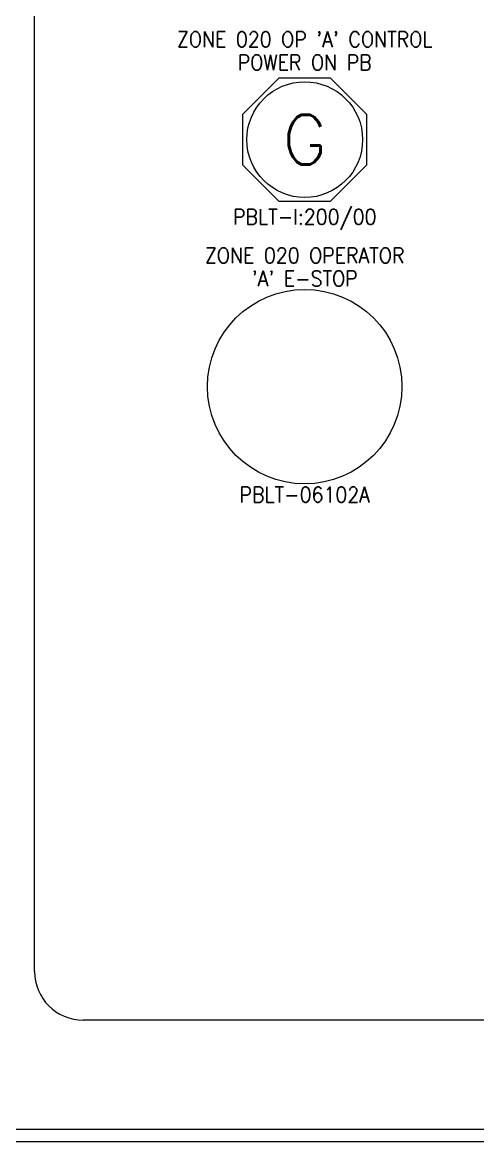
# Model space of a CAD drawing. Header units: inches. Extents: x 0 to 51, y 0 to 34.5.
# Drawn here: x 9.41 to 13.09, y 16.25 to 25.31 of the extents above; entities that cross this region are included whole.
import ezdxf
from ezdxf.enums import TextEntityAlignment as Align

# ---------------------------------------------------------------- set-up
doc = ezdxf.new("R2010")
doc.units = ezdxf.units.IN
doc.header["$MEASUREMENT"] = 0
doc.layers.get('0').update_dxf_attribs({"lineweight": 5})
for name, color, linetype, lineweight in [('PDESC', 1, 'Continuous', 5), ('PSYMS', 7, 'Continuous', 5), ('PTAG', 51, 'Continuous', 5), ('SYMS', 7, 'Continuous', 5)]:
    doc.layers.add(name, color=color, linetype=linetype, lineweight=lineweight)
doc.styles.add('WD', font='romans.shx')

# ---------------------------------------------------------------- blocks, each defined once
blk = doc.blocks.new('HMISC_CAT1_6530200')
at = {"color": 3}
for p, q in [((-6.4961, 1.378), (-6.4961, 13.5827)), ((6.1024, 0.9843), (-6.1024, 0.9843)), ((6.6929, 0.0984), (-6.6929, 0.0984)), ((-6.6929, 0), (6.6929, 0))]:
    blk.add_line(p, q, dxfattribs=at)
blk.add_arc((-6.1024, 1.378), 0.3937, 180, 269.999, dxfattribs=at)
at = {"style": 'WD'}
for tag, p in [('INST', (-0.0164, 18.1333)), ('LOC', (-0.0164, 17.5052)), ('DESC1', (-0.0164, 16.9254)), ('DESC2', (-0.0164, 16.3563)), ('DESC3', (-0.0164, 15.7804)), ('TAG1', (-0.0039, 15.1166))]:
    blk.add_attdef(tag, text='', height=0.5, dxfattribs=at).set_placement(p, align=Align.CENTER)
at = {"style": 'WD', "flags": 1}
for tag, p in [('FAMILY', (0.0961, 13.9666)), ('MFG', (0.1336, 13.7041)), ('CAT', (0.0086, 13.5041)), ('ASSYCODE', (-0.1289, 13.4916))]:
    blk.add_attdef(tag, p, '', height=0.01, dxfattribs=at)
blk = doc.blocks.new('ABPB2G')
for p, q in [((-0.5, 0.2071), (-0.2071, 0.5)), ((-0.2071, 0.5), (0.2071, 0.5)), ((0.2071, 0.5), (0.5, 0.2071)), ((-0.5, -0.2071), (-0.5, 0.2071)), ((0.5, 0.2071), (0.5, -0.2071)), ((-0.2071, -0.5), (-0.5, -0.2071)), ((0.5, -0.2071), (0.2071, -0.5)), ((0.2071, -0.5), (-0.2071, -0.5))]:
    blk.add_line(p, q)
blk.add_circle((0, 0), 0.4688)
at = {"style": 'WD'}
blk.add_text('G', height=0.4, dxfattribs=at).set_placement((0, 0), align=Align.MIDDLE)
at = {"style": 'WD', "width": 0.9, "flags": 8}
for tag, p in [('DESC1', (0, 0.8125)), ('DESC2', (0, 0.625)), ('P_TAG1', (0, -0.625))]:
    blk.add_attdef(tag, text='', height=0.125, dxfattribs=at).set_placement(p, align=Align.MIDDLE_CENTER)
blk = doc.blocks.new('800EM-LMP')
blk.add_circle((0, 0), 0.7874)
at = {"style": 'WD', "width": 0.9, "flags": 8}
for tag, p in [('DESC1', (0, 1.0625)), ('DESC2', (0, 0.875)), ('P_TAG1', (0, -0.875))]:
    blk.add_attdef(tag, text='', height=0.125, dxfattribs=at).set_placement(p, align=Align.MIDDLE_CENTER)

msp = doc.modelspace()

# ---------------------------------------------------------------- block references
at = {"layer": 'PSYMS'}
ref = msp.add_blockref('ABPB2G', (11.6913, 24.3639), dxfattribs=at)
ref.add_attrib('P_TAG1', 'PBLT-I:200/00', dxfattribs={"layer": 'PTAG', "height": 0.125, "style": 'WD', "width": 0.9, "flags": 8}).set_placement((11.6913, 23.7389), align=Align.MIDDLE_CENTER)
ref.add_attrib('DESC1', "ZONE 020 OP 'A' CONTROL", dxfattribs={"layer": 'PDESC', "height": 0.125, "style": 'WD', "width": 0.9, "flags": 8}).set_placement((11.6913, 25.1764), align=Align.MIDDLE_CENTER)
ref.add_attrib('DESC2', 'POWER ON PB', dxfattribs={"layer": 'PDESC', "height": 0.125, "style": 'WD', "width": 0.9, "flags": 8}).set_placement((11.6913, 24.9889), align=Align.MIDDLE_CENTER)
ref = msp.add_blockref('800EM-LMP', (11.6913, 22.3639), dxfattribs=at)
ref.add_attrib('P_TAG1', 'PBLT-06102A', dxfattribs={"layer": 'PTAG', "height": 0.125, "style": 'WD', "width": 0.9, "flags": 8}).set_placement((11.6913, 21.4889), align=Align.MIDDLE_CENTER)
ref.add_attrib('DESC1', 'ZONE 020 OPERATOR', dxfattribs={"layer": 'PDESC', "height": 0.125, "style": 'WD', "width": 0.9, "flags": 8}).set_placement((11.6913, 23.4264), align=Align.MIDDLE_CENTER)
ref.add_attrib('DESC2', "'A' E-STOP", dxfattribs={"layer": 'PDESC', "height": 0.125, "style": 'WD', "width": 0.9, "flags": 8}).set_placement((11.6913, 23.2389), align=Align.MIDDLE_CENTER)
at = {"layer": 'SYMS'}
msp.add_blockref('HMISC_CAT1_6530200', (16, 16.25), dxfattribs=at)

doc.saveas('drawing.dxf')
